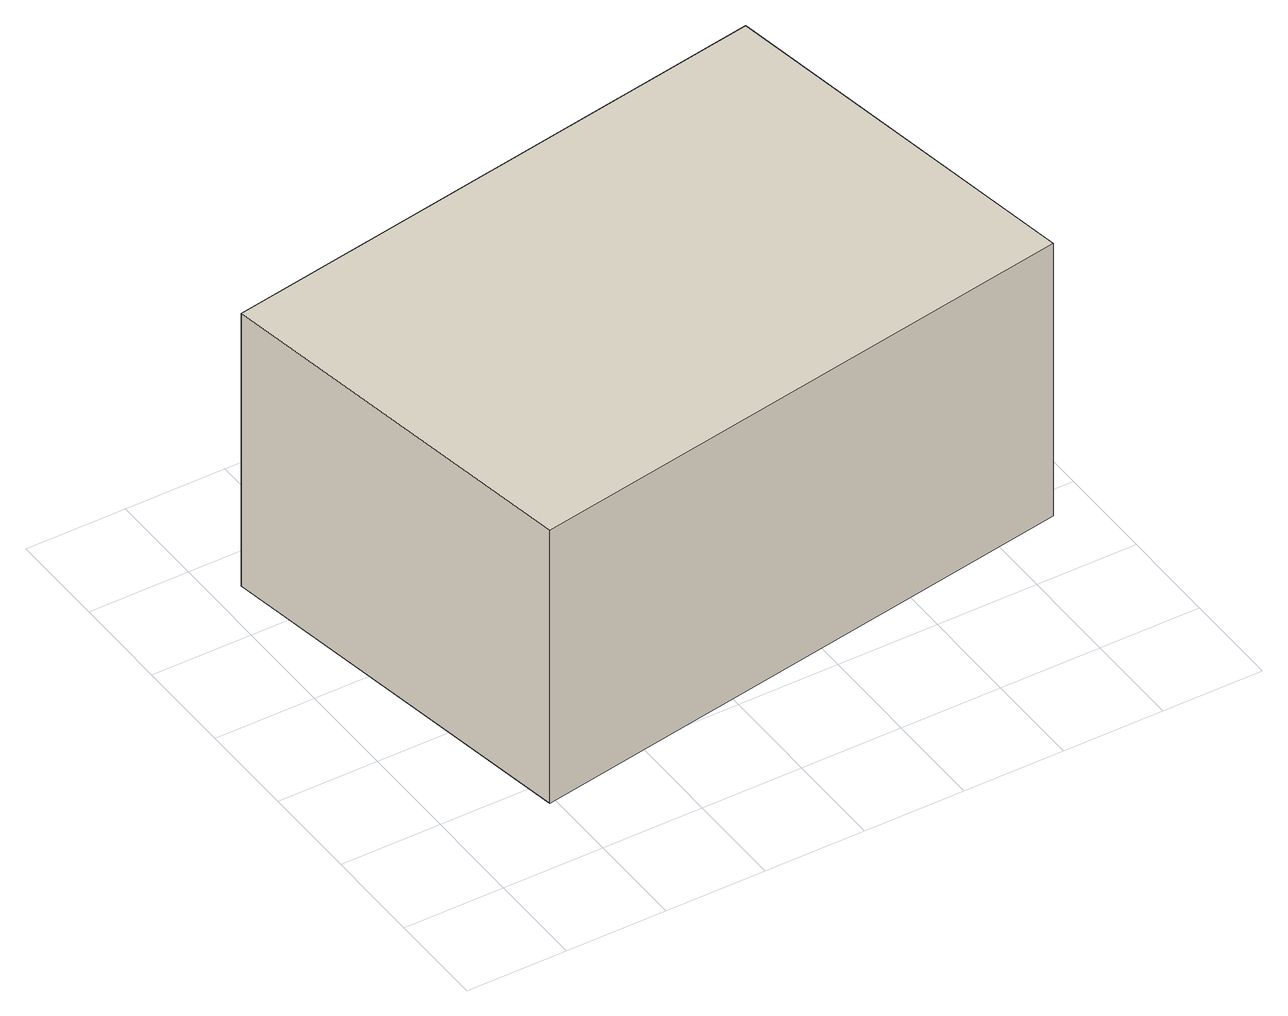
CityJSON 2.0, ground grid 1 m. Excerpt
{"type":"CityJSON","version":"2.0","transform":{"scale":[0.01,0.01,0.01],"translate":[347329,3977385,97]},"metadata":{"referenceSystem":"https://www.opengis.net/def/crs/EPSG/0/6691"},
"CityObjects":{
"building1":{"type":"Building","attributes":{"土砂災害警戒区域.現象区分":"2","土砂災害警戒区域.区域区分":"1","measuredHeight":3},"geometry":[{"type":"Solid","lod":"1","boundaries":[[[[0,1,2,3]],[[2,4,5,3]],[[1,6,4,2]],[[0,7,6,1]],[[3,5,7,0]],[[4,6,7,5]]]]}]}
},
"vertices":[
[596,556,96],[661,170,96],[94,74,96],[28,460,96],[94,74,396],[28,460,396],[661,170,396],[596,556,396]
]}
